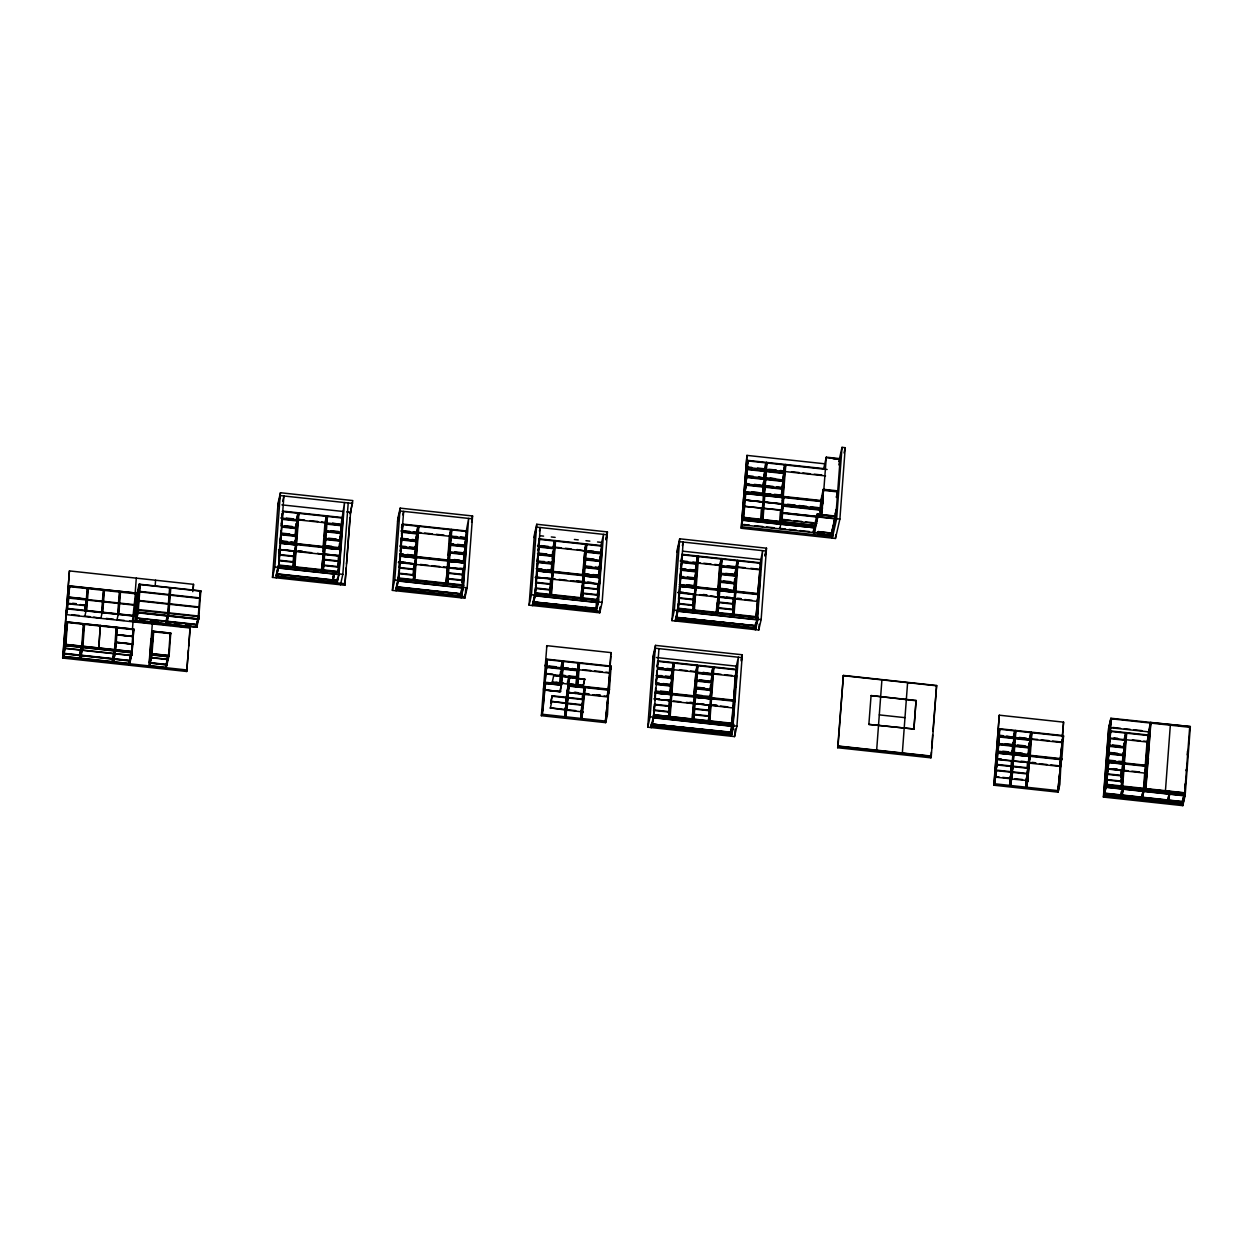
<?xml version="1.0" encoding="UTF-8"?>
<svg xmlns="http://www.w3.org/2000/svg" width="1253" height="1253" viewBox="0 0 1253 1253"><rect width="100%" height="100%" fill="white"/><g stroke="black" fill="none" stroke-linecap="round" stroke-linejoin="round"><path stroke-width="1.5" d="M190.456 625.216L186.744 671.483L62.65 658.06L69.432 570.914L193.526 584.337L193.087 590.179M69.432 570.914L62.995 656.572L187.089 669.995M63.809 653.314L64.514 643.995M67.129 623.775L65.313 633.501L65.563 630.666M69.103 586.608L136.561 593.906L134.917 615.709L67.474 608.425L66.19 614.08L67.537 603.758M67.756 601.001L68.273 594.063M63.84 653.565L63.621 656.368L65.626 645.687L62.65 658.06M190.237 628.019L66.143 614.596L69.15 586.091L136.076 593.061L69.213 585.824L68.398 592.34M69.213 585.824L68.351 597.242L87.005 599.263L68.288 597.509M133.82 629.163L66.957 621.927L65.234 644.825L132.098 652.061L133.773 628.975L132.16 636.837M65.328 644.747L67.098 621.754L65.501 630.932M68.837 598.088L66.769 614.142M65.845 644.371L67.537 621.989M79.832 653.173L80.114 649.446M80.27 655.1L80.035 658.42L82.667 647.535L80.662 658.201L80.881 655.413M81.304 650.213L81.508 647.409L79.503 658.076L82.244 646.297M81.727 646.094L83.418 623.712L83.074 625.2M81.884 650.276L82.087 647.472M84.64 610.837L86.316 599.983L85.533 610.368M81.931 650.009L82.15 647.206M82.275 646.673L83.888 623.853M84.828 616.1L86.144 610.681L134.369 615.896L133.022 621.833M85.22 610.9L85.11 604.619M82.886 646.219L84.578 623.837L84.233 625.325M86.394 598.95L87.177 588.565M86.081 610.947L87.788 588.111M86.692 610.493L88.336 588.691M100.35 625.357L98.768 648.365L100.287 625.623M101.618 612.106L103.247 590.304M102.151 612.686L103.874 589.85M102.777 612.231L104.406 590.429M113.068 658.655L112.817 661.96L114.728 653.549M114.305 650.965L112.3 661.631L113.584 654.113M114.524 649.634L116.2 627.252L115.871 628.74M114.665 653.815L114.884 651.027M115.229 649.837L116.686 627.393M117.688 613.845L119.333 592.043M115.166 650.119L116.874 627.408M115.464 651.09L113.459 661.756L115.104 652.656M115.683 649.759L117.328 627.894M118.221 614.424L119.943 591.588M118.847 613.97L120.492 592.168M132.473 621.253L135.402 593.781M129.858 663.808L130.296 657.966M132.489 628.771L133.084 620.971M135.12 593.718L136.295 578.15M133.21 629.617L131.565 651.482L129.529 660.425M136.076 593.061L134.306 616.163L67.427 608.927M132.019 651.936L133.726 629.241L67.051 622.021M129.513 665.296L131.972 652.594L65.109 645.358L64.843 648.428L131.706 655.664L131.925 652.86L65.046 645.624M137.689 593.202L139.725 584.258L137.626 612.247L135.653 620.924L137.172 592.873L139.146 584.196L200.809 590.868L198.647 619.123L137.564 612.513L139.663 584.524L200.746 591.134M135.653 620.924L135.935 617.196M136.452 610.211L137.203 600.218M135.073 620.861L137.047 612.184L139.146 584.196M138.363 609.553L140.242 584.587M149.248 661.537L150.861 640.126M149.154 665.891L152.365 623.07M155.153 586.075L155.591 580.233M150.25 658.906L150.955 649.587M151.519 642.554L151.723 639.985M151.488 654.066L153.258 631.073L151.08 640.189L153.696 631.308L152.005 653.69M166.508 621.175L166.257 623.963L168.168 615.552M167.072 621.237L166.884 623.743L168.873 613.359M167.745 612.733L169.625 587.767M168.106 615.818L170.204 587.829M168.904 612.858L170.784 587.892M168.309 656.525L168.043 659.595L151.002 657.747L151.268 654.677L168.309 656.525L166.398 664.936M168.528 655.476L170.22 633.094L169.844 635.099L170.173 633.611L153.649 631.825M186.744 671.483L188.357 650.072M188.655 646.172L190.111 626.719M192.743 591.667L193.526 584.337M196.799 627.267L197.05 624.48L135.966 617.87L135.716 620.658L196.799 627.267L198.71 618.857L137.047 612.184M198.287 616.022L200.167 591.071M198.773 616.868L198.585 619.389L137.501 612.78M346.768 511.882L350.589 512.289L344.873 585.245L272.481 577.414L278.056 503.173L280.437 492.742L352.829 500.574L350.245 513.871L352.438 502.312M272.481 577.414L274.846 566.982L280.437 492.742M276.803 572.464L276.506 576.317L345.217 583.757M278.824 553.387L279.106 549.66M282.724 501.216L283.914 496L278.479 568.079L276.099 576.004L278.056 566.011L339.187 572.386L278.589 565.823M278.73 559.919L279.748 546.355M280.923 530.677L280.046 542.894L340.644 549.441M281.361 524.944L282.223 513.495M337.323 580.609L277.978 574.187L277.774 576.458L337.182 582.614M278.886 565.573L280.562 543.222M280.641 542.189L282.943 511.647L281.471 518.084M292.904 566.168L294.016 551.273M294.533 544.522L294.815 540.701M295.097 536.879L296.1 523.519M294.314 555.063L294.643 550.819M297.008 519.243L298.433 513.323M293.797 567.186L295.489 544.836M295.551 543.802L297.854 513.26L296.397 519.697M294.377 567.249L296.115 544.679M296.131 543.865L298.48 512.806M296.194 543.598L295.583 551.242L279.513 549.487L311.699 552.667M294.847 567.296L296.522 544.945L279.983 543.16M296.601 543.912L298.903 513.37L297.431 519.807M321.332 571.133L324.041 547.921L340.644 549.503L324.511 548.031M322.804 551.43L324.966 522.783L326.422 516.346L324.12 546.888M321.786 571.18L322.632 559.997M323.556 547.655L323.838 543.833M324.417 536.206L325.138 526.652M322.366 571.243L324.041 547.921M322.835 570.319L326.923 515.876M323.415 570.381L325.091 548.031M325.169 547.013L327.472 516.455L325.999 522.893M334.159 572.073L332.186 582.065L333.799 573.686M334.739 572.135L332.765 582.128L334.379 573.733M337.84 565.401L338.545 556.097M339.046 549.331L339.485 543.614M324.84 538.32L339.767 539.933L342.382 518.069L340.08 548.626M337.214 578.588L336.775 584.368L339.14 573.937L342.836 574.328L348.209 502.954M341.411 522.642L344.512 502.547L338.983 574.61L277.9 568.016M337.12 582.88L337.308 580.358L276.709 573.811M338.702 561.736L339.203 555.126M340.205 541.766L340.487 537.944M280.891 518.022L341.505 524.568L332.609 523.096M338.326 571.994L340.002 549.644M338.905 572.057L342.993 517.614L282.395 511.067M344.873 585.245L346.188 567.86M346.47 564.007L349.963 517.646M392.393 590.382L397.796 518.585L400.161 508.138L472.569 515.97L467.165 587.782L464.785 598.214L392.393 590.382L394.758 579.951L400.161 508.138M396.621 586.78L396.011 588.973L397.968 578.98L463.516 585.824L398.517 578.792L398.297 581.032M398.219 578.479L398.642 572.887M399.065 567.296L400.036 554.828L465.051 561.861M400.271 551.289L401.273 537.913M401.555 534.091L402.307 524.036L467.322 531.068L463.218 585.511M397.89 587.156L397.687 589.427L397.89 587.156L461.652 594.063L396.574 587.297L398.172 580.264M398.407 581.047L403.638 511.396L402.855 514.873M398.799 578.541L400.474 556.191M400.553 555.157L402.855 524.615L401.759 529.439M413.098 575.425L413.929 564.242M414.445 557.491L415.307 546.042M415.589 542.22L417.766 526.229L413.709 580.155M414.289 580.217L418.392 525.774M414.759 580.264L416.435 557.914L399.958 555.925L464.973 562.895L448.825 561.485M416.513 556.896L418.815 526.338L417.719 531.178M445.786 582.708L448.37 561.375L464.957 562.957M446.256 582.77L446.663 577.179M447.086 571.587L449.279 536.237L450.751 529.8L448.449 560.342M448.308 555.377L449.169 543.927M446.694 583.726L448.37 561.375M447.149 583.773L451.252 529.33M447.728 583.835L449.404 561.485M449.482 560.451L451.785 529.909L450.328 536.347M461.323 590.022L461.041 593.75L461.777 590.523M461.887 582.582L462.858 569.535M463.375 562.785L464.236 551.32M464.518 547.514L466.696 531.523L464.409 562.064M465.991 532.697L468.653 518.429L463.312 588.064L397.827 580.985M461.433 596.334L461.621 593.812L398.532 586.984M463.03 575.19L463.297 571.462M463.955 562.848L464.518 555.204M465.098 547.577L465.818 538.023L418.815 532.932M462.655 585.449L464.33 563.098M462.89 586.012L460.916 595.989L462.514 587.61M464.785 598.214L465.082 594.361M465.709 589.004L465.129 596.726L396.434 589.302M529.095 605.168L534.389 534.702L536.754 524.271L607.423 531.914L602.129 602.38L599.748 612.811L529.095 605.168L531.46 594.736L536.754 524.271M533.433 601.832L533.277 603.821L535.094 595.833L540.247 527.529L539.448 531.006M536.926 561.266L538.398 554.813L553.309 556.426L551.853 562.879L536.926 561.266L544.428 561.548M534.921 593.264L535.344 587.673M535.611 583.961L536.66 570.71L599.921 577.492L598.182 600.109M536.957 566.074L537.819 554.609M538.117 550.787L539.009 538.821L602.286 545.666L599.952 576.74M535.501 593.327L537.177 570.976M537.255 569.958L539.557 539.401M549.644 592.074L550.631 579.027M551.132 572.276L551.884 562.362L548.156 561.955M552.15 558.916L552.714 551.273M550.412 594.94L552.087 572.59M552.166 571.572L554.468 541.014L553.012 547.451M608.707 690.434L605.418 721.086L608.707 690.434L607.47 714.711L605.669 722.652L541.374 715.698L546.856 645.671L611.151 652.625L608.864 683.089M550.693 592.183L550.975 588.456M553.184 559.026L553.466 555.204M550.991 595.003L555.079 540.56M543.41 699.362L542.283 714.257L545.572 683.605M544.757 681.413L543.598 688.962L545.133 682.243L561.203 683.981M545.18 675.696L547.357 659.736L545.071 682.525M551.461 595.05L553.137 572.699L536.66 570.71M553.215 571.681L555.518 541.124L554.045 547.561M541.374 715.698L543.175 707.757L546.825 659.156L611.119 666.11L609.35 690.231L568.611 685.83M566.701 703.043L551.774 701.429L566.654 703.559L565.197 710.012L550.318 707.882L565.228 709.496M552.228 682.415L553.732 675.461L568.658 677.074L567.155 684.028L552.275 681.898M552.213 695.76L550.709 702.714L552.213 695.76L567.123 697.373L566.387 700.584M553.732 675.461L568.658 677.074M559.527 684.921L560.53 671.608M560.592 691.625L544.507 689.886L560.592 691.625L562.895 660.895M561.172 684.498L545.086 682.76L543.52 689.98L559.605 691.719L561.72 684.326L563.443 661.474L561.971 667.927M565.401 707.381L564.696 716.685L567.985 686.033L585.214 687.897L581.925 718.549L582.347 712.957M565.949 699.926L567.985 686.033M565.698 711.156L565.275 716.747L568.69 684.796L609.428 689.213L607.83 696.95L568.878 692.737M566.669 698.125L566.951 694.397M566.278 711.218L565.855 716.81L569.128 686.158L568.032 690.983M568.314 684.154L569.802 677.2L584.681 679.314L583.225 685.767L568.314 684.154L569.802 677.2M580.609 599.169L583.334 575.973L599.921 577.555M582.379 575.66L585.699 544.397L583.412 574.939M581.063 599.232L582.05 586.185M582.833 575.707L583.271 569.974M583.694 564.257L584.556 552.792M537.506 545.775L584.697 550.881L576.96 549.534M581.643 598.323L583.334 575.973M582.112 598.37L583.788 576.02L599.858 577.821M583.867 574.986L586.2 543.927M575.597 686.66L578.353 663.088L576.631 685.939L577.79 686.064L579.512 663.213L578.056 669.666M536.738 569.614L599.999 576.458L599.388 584.102L583.318 582.363L583.929 574.72M575.675 693.473L575.754 692.439M576.756 679.11L577.038 675.304M582.692 598.433L584.368 576.082M584.446 575.049L586.749 544.507L585.276 550.944M577.194 686.754L578.98 662.633M581.611 707.256L580.765 718.423L584.055 687.772M582.175 699.8L582.582 694.209M583.225 685.767L584.728 678.813M581.909 711.031L581.345 718.486L584.775 686.534M582.755 699.863L583.209 693.755M596.146 606.483L596.428 602.771M596.976 595.473L598.401 589.552L583.475 587.939L582.379 592.763M597.399 589.724L597.822 584.133M598.339 577.382L601.659 546.12L599.373 576.678M596.397 610.931L596.005 608.347M597.979 589.787L598.48 583.178M598.918 577.445L599.2 573.623M599.482 569.802L600.203 560.263M586.482 551.085L600.813 552.103M597.603 600.046L599.294 577.696M597.838 600.61L595.88 610.603L597.477 602.207M598.417 600.673L598.276 602.662L534.514 595.77L534.733 593.499L598.48 600.406L534.671 593.765L535.861 588.503L550.772 590.116M599.748 612.811L600.187 607.016M600.375 607.517L600.093 611.323L532.65 604.024M605.669 722.652L606.092 716.935M609.538 671.248L610.681 656.024M607.909 695.916L605.998 721.148L541.703 714.194M608.3 690.701L608.613 686.393M608.786 689.416L610.509 666.565L607.329 695.854L609.365 689.479M647.754 727.194L653.111 655.82L655.491 645.389L742.293 654.771L736.921 726.145L734.556 736.592L647.754 727.194L650.119 716.763L655.491 645.389M651.45 724.062L651.309 726.051L731.674 734.744L731.893 732.488L651.45 724.062L731.83 732.754L733.334 726.082M651.513 723.795L651.356 725.785L731.736 734.477M651.936 724.109L731.376 732.191L731.157 734.415M651.936 725.847L653.142 718.83M653.518 710.78L654.943 704.859L669.869 706.473M654.411 704.123L653.58 715.291L654.52 710.529L669.431 712.143L668.335 716.982M654.692 700.396L655.617 688.101M655.914 684.279L656.917 670.903M657.198 667.097L657.668 660.848L737.077 669.447L735.574 676.401L697.655 672.297M653.753 717.859L658.968 648.631M671.953 620.627L677.325 549.253L679.706 538.806L766.507 548.203L761.135 619.577L758.754 630.024L671.953 620.627L674.333 610.195L679.706 538.806M668.726 708.509L669.29 701.053M669.791 694.303L670.653 682.854M670.95 679.032L673.127 663.041L669.071 716.967M669.447 706.708L669.729 702.98M671.53 679.095L671.812 675.273M676.15 619.28L676.307 617.275M681.303 569.755L696.214 571.368L694.71 578.322L679.799 576.709L683.574 576.599M669.65 717.029L673.738 662.586M677.795 608.723L678.202 603.132M678.484 599.404L679.471 586.373L696.01 588.158L694.319 610.509M679.69 583.428L680.692 570.068M680.974 566.246L681.883 554.28L761.291 562.863L760.822 569.113M677.967 611.292L683.183 542.063L682.384 545.541M670.12 717.076L671.796 694.726L655.256 692.94M678.374 608.786L680.05 586.435M680.128 585.402L682.415 554.86M692.658 605.669L693.504 594.486M694.005 587.735L697.341 556.473L695.039 587.015M695.728 572.527L696.026 568.705M696.496 562.456L697.921 556.536M693.285 610.399L694.961 588.049M693.864 610.462L697.952 556.019M696.214 587.14L698.516 556.598L697.044 563.036M691.781 720.397L694.491 697.185L711.5 699.017L709.824 721.368M693.535 696.872L696.872 665.609L694.569 696.151L695.619 696.276L697.921 665.719L697.185 668.945M692.658 714.852L693.535 703.168L686.268 702.385M694.005 696.919L694.726 687.38M695.149 681.648L695.916 671.592L690.466 670.997M692.815 719.535L694.491 697.185M693.285 719.582L697.373 665.139M693.864 719.645L695.54 697.294M708.571 710.937L708.994 705.361M695.807 690.45L694.71 695.29L709.668 696.386M710.075 690.967L710.514 685.234M710.796 681.491L712.252 675.038L697.341 673.425L695.869 679.878L710.796 681.491L699.644 679.768M715.98 613.813L718.705 590.617L735.715 592.45L734.023 614.8M717.468 594.126L719.614 565.479L721.086 559.042L718.783 589.583M709.151 710.999L709.605 704.906L716.888 705.69M716.45 613.876L717.296 602.693M718.22 590.351L718.642 584.618M719.081 578.902L719.802 569.348M708.775 721.258L710.451 698.908M717.029 613.939L718.705 590.617M709.355 721.321L713.443 666.878M717.499 613.015L721.587 558.572M718.063 613.077L719.755 590.727M719.833 589.709L722.12 559.151L721.023 563.975M732.645 606.233L733.209 598.777M733.71 592.027L734.712 578.667M720.083 573.294L735.041 574.407M735.151 572.934L737.046 560.764L732.989 614.69M733.365 604.432L733.647 600.704M733.569 614.753L737.657 560.31M735.793 591.432L738.08 560.874L736.983 565.714M838.821 461.449L842.032 447.352L845.242 447.697L839.886 519.071L835.469 538.461L741.243 528.265L746.945 455.387L824.411 463.767M741.243 528.265L746.945 455.387M744.407 497.222L744.955 489.766M745.66 480.447L746.224 472.992M743.295 513.166L743.859 505.711M747.587 469.076L765.254 470.987L763.75 477.941L746.099 476.03L753.194 476.281M823.252 468.559L747.555 460.368L743.233 517.818L814.622 525.508L743.358 517.285L741.729 524.772L824.27 533.7M743.436 520.371L743.64 518.1L814.56 525.774L814.419 527.779L743.436 520.371L745.739 493.682M744.627 497.472L748.104 460.947L747.368 464.174M731.063 730.28L731.345 726.552M731.611 722.824L736.827 666.22L656.462 657.527M731.517 730.327L731.799 726.599M732.081 722.871L733.24 707.459M733.569 703.121L735.621 675.884M732.519 723.827L734.195 701.476L734.383 705.251M732.989 723.874L734.101 708.979M735.323 692.862L734.728 701.257L655.256 693.003L671.389 694.475M735.746 687.145L736.607 675.68M732.974 726.427L738.377 657.23L736.012 667.661M734.556 736.592L735.119 728.98M745.911 486.837L744.815 491.662L762.513 493.055M762.764 489.813L763.328 482.358M763.61 478.63L765.771 462.858L763.39 494.559L764.565 494.684L766.946 462.983L766.209 466.21M760.681 518.789L761.526 507.622M763.75 477.941L758.488 476.845M761.793 513.276L762.2 507.7M761.589 519.807L763.406 495.593M765.16 486.744L782.827 488.654L781.324 495.608L763.657 493.698L770.767 493.948M764.831 478.051L766.303 471.614L783.955 473.524L782.499 479.962L764.878 477.534M762.466 513.354L762.748 509.626M763.97 494.622L766.397 462.404M762.263 519.885L764.22 494.371M766.585 462.435L765.818 466.163M755.825 616.257L758.41 594.909L758.316 602.411M757.454 594.595L760.79 563.333M762.952 519.948L764.769 495.734M759.929 564.899L762.591 550.662L757.438 619.186L755.058 629.617M755.371 627.847L755.59 625.623L676.15 617.541L677.748 610.509M756.154 618.168L759.819 569.316L750.735 568.329M675.727 617.212L756.092 625.92L755.888 628.176L675.508 619.483M758.41 594.909L757.063 619.17M758.457 593.922L761.041 559.652L682.572 551.163M757.188 619.859L757.893 608.003M760.383 574.845L758.942 594.689L679.533 586.106M757.971 617.651L757.767 619.922L677.387 611.229L677.607 608.958L757.971 617.651L677.544 609.224L678.734 603.962L693.645 605.575L692.549 610.415M758.754 630.024L759.193 624.307M781.183 497.441L784.613 464.894L782.342 497.566M779.57 522.72L780.556 509.673M779.836 528.374L781.418 521.405M780.682 517.207L781.245 509.752M780.619 521.859L782.436 497.645M782.812 496.658L785.192 464.957L784.096 469.797M781.261 522.454L781.105 524.443L781.324 522.188M781.308 521.937L783.125 497.723M785.427 464.471L784.284 469.812M782.232 510.128L744.11 506.29L782.17 510.41L785.772 465.02L784.676 469.859M781.888 522L783.705 497.786L745.065 493.604M813.73 533.418L818.256 514.717L814.309 533.48M814.356 528.046L814.497 526.041L743.577 518.382M831.757 534.514L835.861 516.111L817.144 514.075L835.814 516.612M823.691 468.606L826.291 457.157L840.168 458.661L835.673 518.617L831.867 535.376L817.974 533.872L818.178 531.601L831.491 533.042L831.287 535.313L835.093 518.554M820.746 500.48L820.668 501.513L823.284 489.296L837.756 490.863L836.44 496.971M820.245 511.835C828.625 477.722 816.095 537.631 821.201 499.211M821.576 502.625L820.527 515.985L822.438 507.731M822.25 503.001L823.284 489.296M823.205 490.393L821.968 514.607M826.291 457.157L823.863 489.359M831.867 535.376L832.008 533.386L818.178 531.601M832.697 532.321L833.135 526.542M833.464 525.038L832.603 536.613L741.588 526.777M833.856 524.929L834.2 520.888M834.059 524.036L834.326 520.308M832.258 538.117L836.659 518.726L842.032 447.352M835.469 538.461L835.767 534.592M837.677 747.743L838.085 745.989L931.324 756.076L930.916 757.83L837.677 747.743L843.394 675.43L936.617 685.516L931.261 756.342L838.022 746.255L843.394 675.43M868.862 724.406L871.07 695.587L916.068 700.458L913.923 729.011L868.862 724.406L913.923 729.011M913.876 729.277L916.068 700.458M930.916 757.83L931.339 752.113M931.637 748.292L932.639 734.947M932.921 731.141L936.617 685.516M1061.134 759.96L1057.861 790.612L1061.134 759.96L1059.897 784.237L1058.096 792.162L993.801 785.208L999.283 715.197L1063.578 722.151L1062.575 735.48M999.283 715.197L994.13 783.72L1058.425 790.674L1059.725 773.54M995.555 772.6L994.71 783.783L997.999 753.131M995.681 770.908L997.106 764.972L1012.017 766.585L1010.56 773.023M996.26 763.296L996.527 759.569M997.607 745.222L998.046 739.505M997.482 752.787L1061.777 759.757L1063.546 735.636L999.252 728.682L998.077 752.098L999.784 729.262L998.688 734.086M1029.997 763.187L1060.257 766.46L1061.855 758.723L997.56 751.769L996.949 759.396M1010.325 776.077L1009.636 785.396L1012.91 754.745M1010.748 770.485L1011.453 761.182M1011.954 754.447L1012.816 743.029M1010.623 779.867L1010.216 785.459L1011.672 779.021L1015.322 730.421M1011.202 779.93L1010.795 785.521L1014.069 754.87M1013.285 752.348L1028.165 754.463L1029.668 747.508L1014.742 745.895M1026.411 777.815L1025.706 787.135L1028.995 756.483M1027.1 768.512L1027.523 762.92M1028.04 756.185L1029.026 742.857M1026.849 779.742L1026.285 787.197L1027.742 780.76L1031.407 732.159M1027.679 768.575L1028.102 762.983M1027.288 781.668L1026.865 787.26L1030.138 756.608L997.419 753.069L995.602 777.267L993.801 785.208M1028.118 770.501L1028.4 766.773M1029.183 756.311L1029.621 750.594M1031.939 732.739L1030.217 755.575L1029.073 755.449L1030.78 732.613L1029.324 739.051M1060.038 761.558L1059.756 765.364L1062.936 736.091L1060.32 757.752M1058.096 792.162L1058.519 786.445M1062.246 736.968L1063.578 722.151M1059.975 770.188L1060.289 765.928M1060.618 761.62L1062.293 739.286M1103.392 797.065L1105.663 787.041L1185.072 795.639L1182.801 805.648L1103.392 797.065L1108.545 728.541L1110.878 718.251L1190.35 726.568L1150.646 722.605M1108.889 727.053L1103.736 795.577L1183.145 804.16L1183.756 795.874M1105.334 781.95L1105.804 775.779M1106.524 766.147L1106.963 760.367M1107.683 750.735L1108.263 743.029M1109.14 731.47L1111.427 718.83L1106.493 784.331M1110.878 718.251L1105.882 784.77L1185.291 793.368L1190.35 726.568M1106.101 784.817L1107.777 762.466L1124.317 764.252L1122.641 786.602M1108.278 755.81L1109.124 744.548M1109.547 738.91L1110.158 730.891L1148.985 735.088L1147.967 748.746M1106.681 784.879L1108.357 762.591M1108.936 762.591L1106.994 775.372M1122.798 770.485L1121.341 776.923L1121.231 770.517M1120.981 781.762L1121.811 770.579M1122.312 763.923L1123.158 752.661M1123.581 747.039L1123.863 743.28M1122.704 764.079L1120.762 776.86M1121.592 786.492L1123.283 764.142M1122.015 781.872L1122.296 778.144M1123.361 764.032L1123.643 760.289M1124.63 747.148L1124.912 743.389M1122.171 786.555L1126.228 732.629M1123.033 787.182L1121.059 797.174L1122.657 788.779M1123.612 787.244L1121.639 797.237L1123.236 788.842M1143.566 787.965L1144.694 773.054L1146.62 766.664L1144.944 789.014M1144.772 772.036L1147.028 741.995L1148.484 735.558L1146.699 765.646M1145.211 772.287L1143.832 791.442L1142.016 799.445L1143.629 791.05M1145.649 766.507L1146.088 760.728M1146.354 757.063L1147.529 741.463M1147.967 735.683L1150.254 723.028L1145.508 789.077M1144.475 788.967L1146.15 766.617M1144.49 789.688L1144.897 784.347M1145.649 774.276L1146.088 768.387M1106.321 768.903L1145.148 773.117L1147.544 754.384M1150.708 722.339L1145.649 789.014L1185.354 793.102M1145.915 788.591L1150.834 723.091L1148.844 731.893M1148.14 762.012L1148.421 758.253M1169.441 792.209L1167.483 802.186L1169.08 793.807M1170.02 792.272L1168.062 802.249L1169.66 793.869M1182.754 801.591L1183.036 797.863M1182.801 805.648L1183.083 801.842M1184.774 787.698L1185.056 783.971M1186.09 770.658L1186.168 769.64M1187.233 754.886L1187.515 751.127M1184.586 793.838L1182.613 803.831L1184.226 795.436M1184.743 792.789L1189.677 727.288M68.837 590.445L69.682 586.67L68.054 600.845M67.004 603.179L68.335 596.992L86.974 599.012M66.957 603.695L68.257 598.026L86.896 600.046L85.611 605.716L68.837 603.899M102.213 612.419L100.867 618.356L93.756 617.071M118.283 614.158L116.936 620.094L124.125 620.36M113.036 659.156L114.242 653.8M137.83 612.231L136.342 620.439L138.081 612.842M148.809 667.379L151.065 657.48L168.09 659.329M167.213 615.411L165.741 623.618L167.463 616.022M167.792 615.474L166.383 621.707L170.189 622.13M169.985 636.743L170.753 632.969L169.077 656.055L151.394 654.144L153.117 631.246L170.8 633.157L153.195 631.34M167.463 659.532L165.662 667.41L167.667 656.729L167.041 664.998L149.358 663.088L151.55 653.8L169.045 655.695M199.979 594.502L200.809 590.868M197.911 617.713L196.267 626.923L198.005 619.327M196.768 625.184L198.867 616.084L137.783 609.491M277.837 506.04L280.218 495.593L352.61 503.424M281.267 524.177L282.364 519.353L297.274 520.966L295.818 527.403L280.891 525.79M280.108 539.604L281.205 534.765L296.115 536.378L294.659 542.831L279.732 541.202M278.949 558.29L279.67 555.063L294.596 556.677L293.171 562.613M276.177 577.821L278.542 567.374L274.846 566.982M295.849 526.886L296.585 523.676M294.956 549.722L295.739 546.308M295.066 551.383L296.522 544.945M293.061 567.202L294.157 562.362L279.247 560.749M326.892 516.393L325.42 522.83L321.661 521.906M325.2 536.707L326.313 531.883L341.223 533.496L339.767 539.933M324.997 542.8L325.733 539.589L340.644 541.202M324.574 547.702L323.055 554.421L317.401 553.278M322.741 566.325L324.198 559.887L339.124 561.501M322.679 570.397L323.775 565.573L338.686 567.186L337.59 572.01M341.505 524.568L342.602 519.744M339.798 539.416L340.534 536.19M338.012 566.325L339.156 560.984L324.245 559.371M338.858 573.843L337.261 580.875L276.662 574.328L278.667 565.526L339.265 572.088M340.471 584.775L342.836 574.328M397.577 521.436L399.942 510.989L472.35 518.82L471.551 522.313M401.54 527.764L402.276 524.553L467.275 531.585M401.54 535.548L402.276 532.321L417.186 533.935L415.73 540.372L400.819 538.759M400.38 550.96L401.117 547.733L416.027 549.347L414.571 555.799L399.644 554.186M399.488 562.205L415.557 563.944L398.47 562.049M398.062 578.557L399.159 573.717L414.085 575.331L412.989 580.17M396.089 590.789L398.454 580.343L394.758 579.951M417.249 531.115L418.345 526.291M415.244 561.093L416.043 557.601M415.338 562.754L416.435 557.914M413.036 576.098L414.508 569.661L399.582 568.048M451.205 529.847L449.749 536.284L456.922 536.55M450.469 540.842L451.205 537.615L466.116 539.229M450.266 546.934L449.169 551.759L464.08 553.372L465.536 546.934L450.626 545.321M449.31 556.254L450.046 553.027L464.957 554.64L463.5 561.093L448.59 559.48M447.368 567.86L448.887 561.156M447.947 567.922L449.044 563.098M448.417 567.499L464.487 569.238L443.546 566.936M447.791 576.552L448.527 573.326L463.438 574.955M446.992 583.851L447.728 580.625M466.179 536.409L466.915 533.198M471.77 519.447L472.569 515.97M463.532 560.577L465.004 554.139L450.078 552.526M461.981 581.392L463.469 574.438L448.558 572.825M461.918 585.464L463.015 580.625L448.088 579.011M461.981 592.575L463.187 587.297M461.088 597.822L463.469 587.375L467.165 587.782M534.17 537.568L536.55 527.121L607.204 534.765M538.085 545.838L539.182 541.014M538.242 550.333L538.978 547.107L553.889 548.72L552.432 555.157L537.506 553.544M537.083 565.745L537.819 562.534L552.73 564.148L551.273 570.585L536.347 568.972M535.548 586.044L536.284 582.833L551.21 584.446L549.738 590.883M532.306 605.528L534.577 595.504L598.339 602.395L603.507 534.373L601.142 544.804M534.874 595.05L533.277 602.082L581.251 606.75M532.791 605.575L535.156 595.128L531.46 594.736M553.591 547.514L555.048 541.077M551.946 575.879L552.73 572.386M552.04 577.539L553.137 572.699M552.26 578.729L536.127 577.257L555.142 579.011M549.675 594.956L550.819 589.615L535.892 588.002M546.527 647.159L546.856 645.671M545.368 665.609L546.825 659.156M584.697 550.881L586.169 544.444M550.286 708.384L551.774 701.429M560.811 667.802L562.284 661.349L560.561 684.201L561.72 684.326M584.493 564.758L585.59 559.919L600.5 561.532M562.863 661.412L561.391 667.865L568.58 668.115M583.851 575.754L582.332 582.457L535.141 577.351M561.767 674.02L562.863 669.18L577.774 670.794L576.317 677.246L561.391 675.633M581.956 598.448L583.052 593.609L597.963 595.222M567.17 691.515L568.69 684.796M565.62 704.327L567.092 697.874L552.166 696.261M600.782 552.62L602.239 546.183L538.978 539.338M567.139 702.839L568.251 697.999L583.162 699.613L582.065 704.452M600.03 558.149L601.127 553.309L586.2 551.696M566.716 708.525L567.813 703.685L582.739 705.298L581.267 711.751L566.356 710.122M605.841 538.868L607.423 531.914M606.029 539.996L606.812 536.503M578.933 663.15L577.476 669.603L572.151 668.507M577.085 673.503L576.349 676.73L568.893 675.915M596.867 600.062L598.01 594.721L583.099 593.108M598.151 601.894L596.538 608.927L532.791 602.035M596.052 612.419L598.433 601.973L602.129 602.38M584.478 691.123L585.214 687.897M584.211 693.911L568.079 692.439L588.957 694.381M581.314 711.234L582.034 708.008M610.822 654.129L611.151 652.625M611.119 666.11L609.663 672.563L605.872 672.156M652.907 658.671L655.272 648.24L742.074 657.621L741.29 661.098M677.106 552.103L679.486 541.672L766.288 551.054M657.12 666.251L658.217 661.427M680.959 561.297L682.055 556.473M681.115 565.792L681.836 562.566L696.762 564.179L695.29 570.616L680.379 569.003M655.961 681.679L657.058 676.839L671.968 678.453L670.512 684.905L655.585 683.292M679.799 576.709L681.256 570.272L696.182 571.885M679.58 582.817L680.677 577.978L695.603 579.591L694.131 586.044L679.22 584.431M679.048 592.434L695.133 594.188L678.045 592.293M678.421 601.503L679.157 598.276L694.068 599.889L692.611 606.342M650.965 727.539L653.236 717.53L733.616 726.223L731.329 736.247M675.179 620.971L677.45 610.963L757.83 619.655L755.543 629.664M651.45 727.601L653.815 717.155L650.119 716.763M675.649 621.034L678.03 610.587L674.333 610.195M672.61 667.927L673.707 663.103M673.065 667.99L674.177 663.15L671.874 693.708L670.825 693.582M694.804 591.338L695.603 587.845L679.471 586.435M671.06 697.952L671.796 694.726M694.914 592.998L696.01 588.158M668.397 712.91L669.901 705.956L654.99 704.343M696.245 670.496L697.341 665.656M720.444 563.913L721.54 559.089M696.026 684.357L696.762 681.131L711.673 682.76L710.216 689.197L695.29 687.584M719.864 579.403L720.961 574.563L735.887 576.176L734.415 582.629L719.504 581.016M746.099 466.821L747.555 460.368M746.052 467.322L747.524 460.885L827.121 469.499M693.864 702.072L695.023 697.028M719.238 590.398L717.703 597.101L710.482 595.801M746.099 476.03L747.555 469.577L765.223 471.488M746.13 480.729L746.866 477.518L764.518 479.429L763.061 485.866L745.394 483.956M693.191 715.588L694.648 709.151L709.574 710.764L708.462 715.588M717.389 609.021L718.862 602.583L733.772 604.197M693.489 718.047L694.225 714.836L709.135 716.45L708.039 721.274M717.342 613.093L718.439 608.253L733.35 609.866L732.253 614.706M743.593 500.057L745.19 492.304L821.749 500.589M822.062 508.546L744.58 500.01L782.639 504.113M711.375 673.769L712.832 667.332L710.529 697.89L711.579 697.999L713.865 667.442L712.409 673.895M713.411 667.395L711.955 673.832L703.058 672.36M736.529 565.651L737.625 560.827M735.401 572.793L736.137 569.567M734.994 574.908L736.466 568.47L721.54 566.857M709.637 696.903L711.093 690.466L696.182 688.852M711.093 698.767L694.961 697.294M735.307 592.199L719.175 590.727M734.978 595.676L735.715 592.45M710.561 705.314L694.491 703.575L733.209 707.976L734.759 700.756L655.35 692.157M732.676 609.021L733.819 603.68L718.893 602.066M765.63 466.147L766.35 462.921M764.518 474.198L765.254 470.987M762.482 493.572L763.938 487.135L746.287 485.224M764.972 482.765L765.708 479.554L783.36 481.465M763.657 493.698L765.113 487.26L782.78 489.171M736.482 667.724L736.827 666.22M760.696 561.14L761.041 559.652M736.576 669.901L735.119 676.338L733.287 706.943M761.291 562.863L759.788 569.817L737.97 567.468M741.103 659.986L742.293 654.771M764.925 555.157L766.507 548.203M765.097 556.269L765.896 552.792M733.647 705.329L734.806 700.239L655.397 691.64M758.253 597.023L757.031 600.328M758.551 596.365L757.407 601.409L735.605 599.044M782.389 500.949L783.188 497.457M782.608 502.625L783.705 497.786M730.922 732.128L732.018 727.304M755.136 625.56L755.857 622.349M731.345 732.692L732.942 725.659M755.559 626.124L757.595 616.821L678.186 608.222M730.859 736.184L733.224 725.753L736.921 726.145M782.342 509.344L783.078 506.118L820.699 510.19M756.092 625.92L675.665 617.494M756.828 622.71L757.548 619.515M817.144 514.075L813.04 532.494L818.695 532.588M822.172 497.504L823.785 490.393M820.903 514.795L822.391 508.232M817.974 533.872L831.334 535.047M838.837 464.894L840.168 458.661M844.036 452.975L845.242 447.697M836.409 497.488L837.677 491.896L823.205 490.33M835.203 514.137L836.331 509.235M835.171 514.654L836.284 509.736M833.104 525.634L831.788 533.997M831.428 533.324L834.811 518.413M871.07 695.587L916.021 700.725M881.908 679.878L876.661 750.155M907.595 682.65L902.348 752.943M997.795 735.119L999.252 728.682M997.748 735.636L999.221 729.199L1063.515 736.153L1062.043 742.59L999.534 735.824M997.905 747.9L998.625 744.674L1013.552 746.287L1012.079 752.724L997.169 751.111M997.56 751.769L995.963 759.506L1029.152 762.607L995.994 758.989M1013.238 737.312L1014.711 730.875L1012.988 753.711L1014.147 753.836L1015.87 731L1014.397 737.437M1015.29 730.938L1013.818 737.375L1006.723 736.091M1012.126 752.223L1013.223 747.383M1014.194 743.53L1015.29 738.706L1030.201 740.319L1028.744 746.757L1013.818 745.143M1011.719 773.148L1013.176 766.711L1028.102 768.324L1027.006 773.164M1011.657 777.22L1012.753 772.396L1027.664 774.009L1026.207 780.447L1011.093 778.959M1031 734.289L1029.903 739.113L1037.5 739.411M1030.483 739.176L1031.579 734.352M1029.621 756.326L997.419 753.116M1029.418 759.819L1030.138 756.608M1109.391 734.618L1110.111 731.407L1148.954 735.605M1109.594 736.294L1110.691 731.47L1107.856 761.448M1109.422 741.886L1110.158 738.659L1125.069 740.272L1123.612 746.71L1108.686 745.096M1108.263 757.298L1108.999 754.087L1123.91 755.7M1106.744 766.726L1107.887 761.683L1146.714 765.881M1107.151 772.083L1107.95 768.606L1128.123 770.752M1105.585 786.508L1107.041 780.055L1121.952 781.668L1120.855 786.508M1124.145 739.521L1125.617 733.083L1123.361 763.124L1124.395 763.234L1126.651 733.193L1125.554 738.017M1125.1 737.97L1126.196 733.146M1123.158 767.29L1123.91 763.938M1123.221 769.091L1124.317 764.252M1120.965 781.919L1122.422 775.482L1107.511 773.868M1123.44 770.282L1107.887 768.872M1120.574 794.856L1121.31 791.645M1148.218 738.831L1147.497 742.042L1126.619 739.787M1146.103 771.566L1147.262 766.46M1170.365 724.751L1165.431 790.894M1182.284 801.544L1183.02 798.318M826.244 457.674L840.136 459.178M833.12 458.739L840.058 459.491M747.994 467.024L751.8 467.432M757.517 468.042L765.129 468.873M768.731 469.264L776.359 470.094M780.165 470.501L783.971 470.909M791.536 471.723L799.085 472.553M802.875 472.961L810.44 473.775M814.215 474.182L821.78 474.997M747.963 467.541L765.082 469.389M766.789 469.577L783.924 471.426M785.819 471.629L825.523 475.921M766.335 471.097L784.002 473.007M770.172 478.113L775.466 478.693M746.898 477.001L764.565 478.912M765.74 479.038L783.407 480.948L781.903 487.903L764.236 485.992M823.252 489.813L837.709 491.38M745.441 483.439L748.965 483.815M754.275 484.394L761.338 485.162M764.283 485.475L773.101 486.43M776.641 486.822L781.935 487.386M746.318 484.707L763.985 486.618M823.299 496.783L821.295 505.617M751.925 491.912L758.989 492.68M774.291 494.324L781.355 495.092M782.232 496.595L783.391 496.721M745.159 492.821L821.702 501.106M745.112 493.337L821.67 501.623M787.464 504.27L795.169 505.116M799.007 505.523L806.713 506.353M810.566 506.776L818.256 507.606M744.58 499.947L782.702 503.847M783.109 505.617L820.731 509.689M781.606 512.571L817.348 516.44M782.577 512.806L835.673 518.617M836.659 518.726L839.886 519.071M818.272 517.191L782.53 513.323L781.073 519.76L816.815 523.629M782.984 519.447L790.518 520.261M794.277 520.668L801.795 521.483M805.569 521.89L813.087 522.705M743.499 520.105L814.419 527.779M743.671 524.474L749.388 525.085M755.089 525.696L762.701 526.526M766.523 526.933L774.135 527.764M779.147 528.312L785.38 528.985M789.077 529.377L796.454 530.176M800.15 530.583L809.391 531.57M281.894 504.865L342.962 511.459M539.73 535.72L543.583 536.127M551.289 536.957L555.142 537.38M574.407 539.463L578.26 539.886M585.965 540.716L589.834 541.139M597.54 541.969L601.393 542.392M282.364 511.584L342.962 518.131M681.836 554.797L761.244 563.38M286.295 518.084L293.437 518.852M298.903 519.447L304.604 520.073M310.29 520.684L317.87 521.499M402.636 530.677L409.778 531.444M413.349 531.836L420.789 532.635M424.657 533.058L432.395 533.888M436.248 534.311L443.985 535.141M460.493 536.926L465.85 537.506M541.124 545.65L548.266 546.418M553.622 546.997L561.407 547.843M565.291 548.266L571.133 548.892M588.315 550.756L593.671 551.336M680.41 560.717L687.568 561.501M692.925 562.08L700.129 562.848M703.763 563.239L711.031 564.038M714.664 564.43L720.115 565.009M727.273 565.792L736.2 566.748M738.017 566.951L745.284 567.734M400.819 530.99L416.889 532.729M680.379 561.234L720.083 565.526M721.869 565.729L736.153 567.264M282.395 518.836L297.321 520.449M326.923 523.66L341.834 525.273L340.346 532.227L325.42 530.614M402.307 531.805L417.233 533.418L415.761 539.871L412.033 539.463M451.237 537.098L466.163 538.712L464.659 545.666L449.749 544.053M539.009 546.59L553.92 548.203M681.883 562.049L696.793 563.662L695.337 570.099L689.745 569.504M721.587 566.34L736.498 567.954M326.892 524.161L341.803 525.774M586.169 552.213L601.08 553.826L599.623 560.263L584.697 558.65M284.666 525.68L292.121 526.495M331.058 530.692L338.514 531.507M400.85 538.257L408.306 539.056M449.78 543.536L453.508 543.943M457.235 544.35L464.691 545.149M539.416 553.246L546.872 554.045M586.608 558.337L594.063 559.151M680.41 568.486L686.017 569.097M725.722 573.388L733.177 574.203M281.815 526.542L296.742 528.155M326.344 531.366L341.255 532.979M401.727 539.51L416.654 541.124M450.657 544.804L465.583 546.418M538.43 554.312L553.34 555.925M585.621 559.418L600.547 561.031L599.044 567.985L584.117 566.372M721.008 574.062L735.918 575.675M281.784 527.059L296.695 528.672L295.238 535.109L282.176 533.7M282.223 533.183L289.678 533.997M328.615 538.21L336.07 539.009M400.271 545.963L405.862 546.559M409.59 546.966L415.182 547.577M454.792 551.853L464.111 552.871M584.164 565.855L591.62 566.654M595.347 567.061L599.075 567.468M687.302 577.006L694.757 577.821M723.263 580.906L730.734 581.705M281.236 534.248L296.162 535.861M325.764 539.072L340.675 540.685L339.187 547.639L324.261 546.026M401.148 547.232L416.074 548.845M537.85 562.017L552.761 563.631L551.304 570.068L547.577 569.661M585.041 567.123L599.968 568.737L598.464 575.691L583.538 574.078M680.724 577.476L695.634 579.09M720.428 581.768L735.339 583.381L733.835 590.335L718.924 588.722M585.01 567.64L599.921 569.254M720.381 582.285L735.307 583.898M279.779 540.701L287.235 541.5M290.962 541.907L294.69 542.314M326.172 545.713L331.763 546.324M399.691 553.669L403.419 554.077M407.147 554.468L414.602 555.283M454.212 559.558L459.804 560.169M536.394 568.455L541.985 569.066M583.585 573.561L589.176 574.172M592.904 574.563L598.495 575.174M686.722 584.712L692.314 585.323M718.956 588.205L728.291 589.208M280.124 541.86L340.722 548.422M679.612 585.073L759.02 593.671M280.061 542.126L340.691 548.924M399.973 555.095L465.004 562.378M536.676 569.896L599.968 576.975M679.549 585.339L758.973 594.173M279.983 543.207L296.053 544.945M399.895 556.191L415.965 557.93M536.597 570.976L552.667 572.715M298.465 550.725L302.255 551.132M402.088 561.924L405.659 562.315M459.945 568.189L463.516 568.58M576.568 580.797L582.41 581.439M587.767 582.019L591.338 582.394M679.862 591.98L683.433 592.371M703.246 594.502L706.88 594.893M726.709 597.039L730.295 597.43M737.5 598.214L741.134 598.605M420.35 564.43L428.087 565.26M431.94 565.683L439.678 566.513M559.026 579.419L566.81 580.264M570.695 580.687L582.363 581.956M583.381 582.097L599.451 583.835M699.566 594.627L706.849 595.41M735.636 598.527L741.087 599.122M744.721 599.514L752.004 600.297M278.526 549.597L339.124 556.16M398.438 562.566L463.438 569.598M584.117 582.661L598.401 584.196M677.998 592.81L733.788 598.84M279.717 554.546L294.627 556.175M399.629 567.531L414.539 569.144M536.331 582.316L551.242 583.929M583.522 587.422L598.433 589.035M679.189 597.775L694.115 599.388M279.278 560.232L294.204 561.845M323.807 565.056L338.733 566.669M399.206 573.201L414.116 574.829M448.135 578.494L463.046 580.108M678.766 603.445L693.692 605.058M718.47 607.752L733.381 609.365M278.699 565.009L339.297 571.572M398.611 577.978L463.626 585.01M535.313 592.779L598.589 599.623M398.579 578.494L463.579 585.527M535.282 593.28L598.542 600.124M678.139 608.739L757.548 617.337M757.438 619.186L761.135 619.577M278.448 567.828L339.046 574.375M398.36 580.797L463.359 587.829M585.073 607.172L594.674 608.206M532.854 601.769L596.6 608.66M397.749 589.161L461.496 596.052M532.697 603.758L596.459 610.665M675.571 619.217L755.951 627.91M139.725 591.385L169.108 594.564M170.267 594.689L199.65 597.869M139.694 591.902L169.077 595.081M170.236 595.206L199.619 598.386M137.172 592.873L138.331 592.998M843.332 675.696L936.555 685.783M139.052 600.469L168.435 603.648M169.594 603.774L198.976 606.953M139.005 600.986L168.388 604.165M169.547 604.291L198.929 607.47M87.522 599.592L102.433 601.205M103.592 601.33L118.502 602.944M119.662 603.069L134.588 604.682M657.637 661.365L737.046 669.948M87.475 600.109L102.401 601.722M103.545 601.847L118.471 603.46M119.63 603.586L134.541 605.199M198.835 616.601L138.269 610.336M72.643 603.273L76.37 603.68M68.868 603.382L76.323 604.181M80.051 604.588L85.643 605.199M657.997 667.489L663.354 668.068M666.925 668.444L672.281 669.024M679.549 669.822L686.816 670.606M713.803 673.519L721.07 674.302M724.704 674.694L731.987 675.492M657.95 667.99L672.25 669.541M674.067 669.744L695.869 672.094M657.668 668.616L672.579 670.23L671.122 676.683L665.531 676.072M697.373 672.908L712.284 674.537M657.637 669.133L672.548 670.747L671.091 677.184L656.165 675.571L661.803 675.665M1190.256 727.351L1110.847 718.768L1108.842 727.554L1149.518 731.956M135.904 618.136L196.987 624.746M139.663 618.825L147.29 619.64M158.739 620.893L151.049 620.329L156.766 620.955M174.01 622.537L181.654 623.367M185.46 623.775L194.951 624.714M185.46 623.963L191.114 624.574M139.6 619.092L145.317 619.702M173.948 622.804L179.68 623.43M657.089 676.322L672 677.936M696.793 680.63L711.704 682.243M135.763 620.376L196.846 626.986M548.939 665.985L556.081 666.768M583.178 669.697L590.743 670.512M594.533 670.919L602.098 671.749M71.781 614.69L79.237 615.505M84.249 616.037L90.185 616.68M106.254 618.418L113.412 619.201M129.482 620.94L136.091 621.645M139.694 622.036L146.93 622.819M151.77 623.336L159.413 624.166M162.953 624.558L170.596 625.388M175.545 625.92L182.907 626.719M186.603 627.111L190.284 627.502M1112.758 727.46L1120.511 728.306M1124.38 728.729L1130.19 729.356M1134.059 729.779L1141.812 730.609M546.825 666.941L561.736 668.554M562.895 668.679L577.821 670.292M655.632 682.775L659.36 683.167M663.088 683.574L670.543 684.389M697.201 687.27L704.656 688.069M656.509 684.044L671.42 685.657M696.214 688.336L711.124 689.949M656.478 684.545L671.389 686.158L669.932 692.611L656.87 691.202M547.232 673.581L552.824 674.177M561.438 675.116L565.166 675.524M67.49 622.506L83.371 624.229M84.531 624.354L116.169 627.769M116.748 627.831L133.789 629.679M569.77 677.701L584.681 679.314M1114.058 737.907L1117.629 738.299M1132.352 739.896L1139.948 740.711M1143.738 741.118L1147.529 741.541M1108.654 737.845L1125.116 739.756M660.644 691.092L668.1 691.891M694.757 694.773L702.213 695.587M879.308 714.883L904.995 717.656M116.31 634.864L133.21 636.587M556.003 682.305L563.458 683.104M568.345 683.637L573.937 684.232M579.528 684.843L583.256 685.25M568.658 685.313L609.381 689.714M545.055 683.277L561.125 685.078L544.992 683.543M1112.46 744.987L1119.916 745.801M1109.61 745.864L1124.536 747.477M999.581 735.307L1003.152 735.699M1019.222 737.437L1026.364 738.205M1041.29 739.834L1048.855 740.648M1052.63 741.056L1062.09 742.074M655.664 698.548L659.235 698.939M666.377 699.707L669.948 700.098M689.933 702.26L693.582 702.651M713.286 704.781L716.92 705.173M653.831 698.876L659.188 699.456M662.759 699.832L669.901 700.615M673.55 701.007L680.818 701.79M697.107 703.544L704.249 704.327M720.522 706.081L727.789 706.864M999.252 736.451L1014.163 738.064M1015.322 738.189L1030.248 739.803M671.686 701.32L693.504 703.685M115.746 642.491L132.63 644.214M574.313 692.282L577.884 692.674M585.214 693.457L588.988 693.864M596.553 694.695L600.344 695.102M592.732 694.788L600.297 695.603M604.087 696.026L607.862 696.433M1110.017 752.505L1117.472 753.304M694.695 708.634L709.605 710.247M1109.03 753.57L1123.957 755.183L1122.453 762.137L1107.527 760.524M1005.251 743.702L1012.706 744.501M1017.593 745.034L1025.048 745.848M568.282 697.498L583.193 699.111M998.672 744.157L1013.583 745.77M1014.711 746.412L1029.621 748.025M65.391 644.481L132.082 651.67M151.206 654.959L168.247 656.791M654.552 710.028L669.478 711.641M694.256 714.32L709.182 715.933M1107.574 760.007L1115.029 760.822M1118.757 761.213L1122.484 761.62M64.905 648.161L131.769 655.397M1146.761 765.379L1107.918 761.166L1107.84 762.2L1146.683 766.397M567.86 703.168L582.77 704.781M1002.807 751.205L1008.399 751.816M1015.149 752.536L1022.605 753.351M733.381 723.388L653.972 714.79L733.334 723.905M997.513 752.286L1061.824 759.24M653.393 715.526L733.757 724.218M653.33 715.792L733.694 724.485M63.245 653.252L130.108 660.488M167.072 664.497L149.405 662.586L151.425 653.627L169.108 655.538L166.179 667.739L166.461 664.67L149.42 662.821M63.261 653.502L130.124 660.738M653.173 717.797L733.553 726.489M568.251 709.824L575.722 710.623M1113.541 768.653L1117.112 769.044M1131.913 771.159L1139.51 771.989M566.152 710.247L567.311 710.373M582.238 711.986L583.381 712.111M63.057 656.306L129.92 663.542M149.217 665.625L166.242 667.473M997.811 758.676L1001.398 759.052M1021.038 761.182L1024.609 761.573M1031.971 762.357L1035.745 762.779M1030.029 762.67L1035.714 763.281M1039.489 763.703L1047.054 764.518M1050.828 764.925L1058.393 765.74M1107.464 774.385L1122.39 775.999M997.137 764.455L1012.064 766.069M1013.223 766.194L1028.133 767.807M1107.088 779.554L1121.999 781.167M996.715 770.141L1011.641 771.754M1012.8 771.879L1027.711 773.493M1105.757 785.318L1185.166 793.901M995.258 776.578L998.986 776.985M1002.713 777.393L1010.169 778.191M1015.055 778.724L1022.511 779.538M1027.162 780.697L1028.321 780.823M1103.924 793.055L1183.333 801.654M1103.94 793.306L1183.349 801.889M1103.783 795.31L1183.192 803.893M129.545 660.676L129.341 663.479L131.346 652.797L129.545 660.676M150 662.884L149.78 665.688L151.785 655.021L150 662.884M818.209 514.983L818.052 516.988L835.031 518.82L835.234 516.549L818.209 514.983M1104.52 793.368L1104.363 795.373L1106.336 785.38L1104.52 793.368M1105.819 785.051L1105.6 787.307L1185.009 795.906L1185.228 793.635L1105.819 785.051M1141.593 797.378L1141.436 799.383L1143.409 789.39L1141.593 797.378M65.266 644.308L63.198 653.768L130.061 661.004L132.145 651.544L65.266 644.308M116.372 634.598L133.225 636.414L116.372 634.598M115.809 642.225L132.646 644.042L115.809 642.225M324.104 554.045L340.174 555.784L324.104 554.045M401.696 540.027L400.224 546.48L415.15 548.094L416.607 541.641L401.696 540.027M546.778 659.673L545.321 666.11L609.616 673.08L611.088 666.627L546.778 659.673M546.778 667.442L545.321 673.895L560.232 675.508L561.704 669.055L546.778 667.442M654.849 699.017L670.919 700.756L654.849 699.017M718.752 596.741L734.838 598.48L718.752 596.741M999.205 736.968L997.748 743.405L1012.659 745.018L1014.131 738.581L999.205 736.968M996.683 770.658L995.211 777.095L1010.137 778.708L1011.594 772.271L996.683 770.658M1109.578 746.365L1108.106 752.818L1123.033 754.431L1124.489 747.978L1109.578 746.365M1105.913 784.268L1103.877 793.572L1183.286 802.171L1185.322 792.851L1105.913 784.268"/></g></svg>
